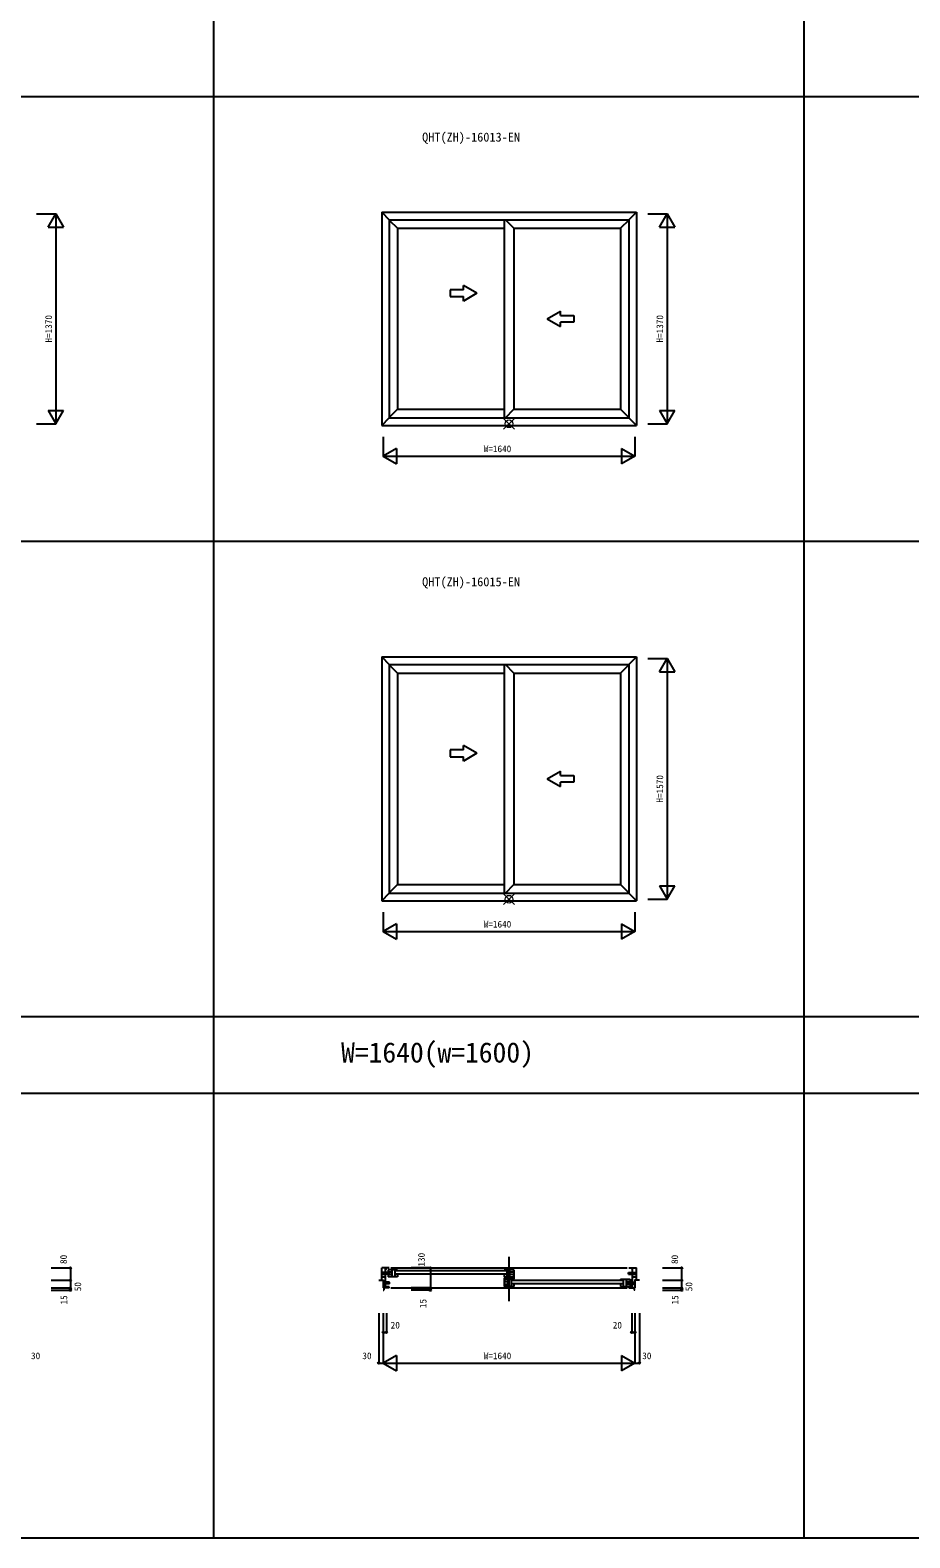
# Model space of a CAD drawing. Units: millimetres, scale not verified. Extents: x -13750 to 13750, y -10000 to 10000.
# Drawn here: x 953 to 6688, y -10000 to -168 of the extents above; entities that cross this region are included whole.
import ezdxf
from ezdxf.enums import TextEntityAlignment as Align

# ---------------------------------------------------------------- set-up
doc = ezdxf.new("R2010")
doc.units = ezdxf.units.MM
doc.header["$LTSCALE"] = 50
for name, color, linetype in [('0-0_0', 7, 'Continuous'), ('0-1_YKK_A1', 4, 'Continuous'), ('0-2_YKK_B1', 4, 'Continuous'), ('0-4_YKK_F1', 7, 'Continuous'), ('0-6_YKK_N1', 2, 'Continuous')]:
    doc.layers.add(name, color=color, linetype=linetype)
doc.layers.add('0-5_YKK_IN', color=1, linetype='Continuous', lineweight=18)
doc.styles.add('ＭＳ ゴシック', font='')
doc.styles.get('ＭＳ ゴシック').set_extended_font_data('MS Gothic')

msp = doc.modelspace()

# ---------------------------------------------------------------- linework, layer by layer
at = {"layer": '0-1_YKK_A1'}
for p, q in [((3245, -1355), (4905, -1355)), ((3245, -1355), (3245, -2745)), ((3245, -1355), (3294, -1404)), ((4905, -1355), (4856, -1404)), ((4905, -1355), (4905, -2745)), ((3294, -1404), (4856, -1404)), ((3294, -1404), (3294, -2696)), ((3294, -1406), (3348, -1460)), ((3348, -1460), (4043, -1460)), ((3348, -1460), (3348, -2640)), ((4043, -1404), (4043, -2696)), ((4107, -1460), (4051, -1404)), ((4107, -1460), (4802, -1460)), ((4107, -1460), (4107, -2640)), ((4856, -1406), (4802, -1460)), ((4802, -1460), (4802, -2640)), ((4856, -1404), (4856, -2696)), ((3690.45, -1861.9), (3690.45, -1905.7)), ((3778.05, -1861.9), (3690.45, -1861.9)), ((3865.65, -1883.8), (3778.05, -1833.22)), ((3778.05, -1861.9), (3778.05, -1833.22)), ((3690.45, -1905.7), (3778.05, -1905.7)), ((3865.65, -1883.8), (3778.05, -1934.38)), ((3778.05, -1934.38), (3778.05, -1905.7)), ((4323.25, -2050), (4410.85, -1999.42)), ((4323.25, -2050), (4410.85, -2100.58)), ((4410.85, -2028.1), (4410.85, -1999.42)), ((4410.85, -2028.1), (4498.45, -2028.1)), ((4498.45, -2028.1), (4498.45, -2071.9)), ((4498.45, -2071.9), (4410.85, -2071.9)), ((4410.85, -2100.58), (4410.85, -2071.9)), ((3294, -2694), (3348, -2640)), ((3348, -2640), (4043, -2640)), ((4051, -2696), (4107, -2640)), ((4107, -2640), (4802, -2640)), ((4856, -2694), (4802, -2640)), ((3245, -2745), (3294, -2696)), ((3245, -2745), (4905, -2745)), ((3294, -2696), (4856, -2696)), ((4905, -2745), (4856, -2696)), ((3245, -4255), (4905, -4255)), ((3245, -4255), (3245, -5845)), ((3245, -4255), (3294, -4304)), ((3294, -4304), (4856, -4304)), ((3294, -4304), (3294, -5796)), ((3294, -4306), (3348, -4360)), ((4043, -4304), (4043, -5796)), ((4107, -4360), (4051, -4304)), ((4856, -4306), (4802, -4360)), ((4905, -4255), (4856, -4304)), ((4856, -4304), (4856, -5796)), ((4905, -4255), (4905, -5845)), ((3348, -4360), (4043, -4360)), ((3348, -4360), (3348, -5740)), ((4107, -4360), (4802, -4360)), ((4107, -4360), (4107, -5740)), ((4802, -4360), (4802, -5740)), ((3690.45, -4861.9), (3690.45, -4905.7)), ((3778.05, -4861.9), (3690.45, -4861.9)), ((3690.45, -4905.7), (3778.05, -4905.7)), ((3865.65, -4883.8), (3778.05, -4833.22)), ((3778.05, -4861.9), (3778.05, -4833.22)), ((3865.65, -4883.8), (3778.05, -4934.38)), ((3778.05, -4934.38), (3778.05, -4905.7)), ((4323.25, -5050), (4410.85, -4999.42)), ((4410.85, -5028.1), (4410.85, -4999.42)), ((4323.25, -5050), (4410.85, -5100.58)), ((4410.85, -5028.1), (4498.45, -5028.1)), ((4498.45, -5071.9), (4410.85, -5071.9)), ((4410.85, -5100.58), (4410.85, -5071.9)), ((4498.45, -5028.1), (4498.45, -5071.9)), ((3245, -5845), (3294, -5796)), ((3294, -5794), (3348, -5740)), ((3294, -5796), (4856, -5796)), ((3348, -5740), (4043, -5740)), ((4051, -5796), (4107, -5740)), ((4107, -5740), (4802, -5740)), ((4856, -5794), (4802, -5740)), ((4905, -5845), (4856, -5796)), ((3245, -5845), (4905, -5845))]:
    msp.add_line(p, q, dxfattribs=at)
at = {"layer": '0-2_YKK_B1'}
for p, q in [((3294, -8240), (3245, -8240)), ((3245, -8320), (3245, -8240)), ((3269, -8370), (3269, -8240)), ((3271.5, -8247.3), (3269, -8247.3)), ((3271.5, -8247.3), (3278.8, -8240)), ((3286, -8251.7), (3286, -8266.7)), ((3348, -8251.7), (3286, -8251.7)), ((3304, -8240), (4846, -8240)), ((3311, -8251.7), (3311, -8298.7)), ((3330, -8251.7), (3330, -8298.7)), ((3348, -8251.7), (3348, -8259.2)), ((4043, -8259.2), (4043, -8251.7)), ((4105, -8251.7), (4043, -8251.7)), ((4061, -8251.7), (4061, -8298.7)), ((4075, -8456.2), (4075, -8167.7)), ((4080, -8298.7), (4080, -8251.7)), ((4105, -8251.7), (4105, -8266.7)), ((4105, -8252.2), (4107, -8252.2)), ((4107, -8252.2), (4107, -8310.2)), ((4856, -8240), (4905, -8240)), ((4878.5, -8247.3), (4871.2, -8240)), ((4878.5, -8247.3), (4881, -8247.3)), ((4881, -8370), (4881, -8240)), ((4905, -8320), (4905, -8240)), ((3269, -8269.7), (3245, -8269.7)), ((3245, -8280.7), (3269, -8280.7)), ((3245, -8298), (3269, -8298)), ((3269, -8331.7), (3255, -8331.7)), ((3255, -8342.7), (3269, -8342.7)), ((3296, -8269.7), (3269, -8269.7)), ((3296, -8280.7), (3269, -8280.7)), ((3296, -8331.7), (3269, -8331.7)), ((3296, -8342.7), (3269, -8342.7)), ((3311, -8266.7), (3286, -8266.7)), ((3311, -8283.7), (3286, -8283.7)), ((3286, -8283.7), (3286, -8298.7)), ((3330, -8298.7), (3286, -8298.7)), ((3296, -8280.7), (3296, -8269.7)), ((3296, -8342.7), (3296, -8331.7)), ((3348, -8298.2), (3330, -8298.2)), ((4057, -8259.2), (3334, -8259.2)), ((4057, -8281.2), (3334, -8281.2)), ((3348, -8279.4), (3348, -8298.2)), ((4043, -8279.4), (4043, -8298.2)), ((4043, -8298.2), (4061, -8298.2)), ((4059.6, -8303.7), (4043, -8303.7)), ((4043, -8303.7), (4043, -8360.2)), ((4045, -8313.7), (4107, -8313.7)), ((4045, -8313.7), (4045, -8328.7)), ((4045, -8328.7), (4070, -8328.7)), ((4045, -8345.7), (4045, -8360.7)), ((4045, -8345.7), (4070, -8345.7)), ((4059.6, -8303.7), (4059.6, -8311.2)), ((4069.6, -8311.2), (4059.6, -8311.2)), ((4061, -8298.7), (4105, -8298.7)), ((4081.6, -8305.2), (4069.6, -8305.2)), ((4069.6, -8305.2), (4069.6, -8311.2)), ((4070, -8360.7), (4070, -8313.7)), ((4075.6, -8310.2), (4107, -8310.2)), ((4105, -8266.7), (4080, -8266.7)), ((4105, -8283.7), (4080, -8283.7)), ((4089, -8313.7), (4089, -8360.7)), ((4816, -8321.2), (4093, -8321.2)), ((4816, -8343.2), (4093, -8343.2)), ((4105, -8283.7), (4105, -8298.7)), ((4107, -8321.2), (4107, -8313.7)), ((4107, -8341.4), (4107, -8360.2)), ((4802, -8313.7), (4802, -8321.2)), ((4802, -8313.7), (4864, -8313.7)), ((4802, -8341.4), (4802, -8360.2)), ((4820, -8313.7), (4820, -8360.7)), ((4839, -8313.7), (4839, -8360.7)), ((4839, -8328.7), (4864, -8328.7)), ((4839, -8345.7), (4864, -8345.7)), ((4854, -8269.7), (4881, -8269.7)), ((4854, -8280.7), (4854, -8269.7)), ((4854, -8280.7), (4881, -8280.7)), ((4854, -8331.7), (4881, -8331.7)), ((4854, -8342.7), (4854, -8331.7)), ((4854, -8342.7), (4881, -8342.7)), ((4864, -8313.7), (4864, -8328.7)), ((4864, -8345.7), (4864, -8360.7)), ((4881, -8269.7), (4905, -8269.7)), ((4881, -8280.7), (4905, -8280.7)), ((4881, -8298), (4905, -8298)), ((4881, -8331.7), (4895, -8331.7)), ((4881, -8342.7), (4895, -8342.7)), ((3294, -8370), (3255, -8370)), ((3255, -8385), (3259, -8385)), ((3259, -8370), (3259, -8385)), ((3294, -8363.7), (3269, -8363.7)), ((3294, -8370), (3294, -8363.7)), ((3304, -8370), (4846, -8370)), ((4045, -8360.2), (4043, -8360.2)), ((4089, -8360.7), (4045, -8360.7)), ((4107, -8360.2), (4089, -8360.2)), ((4802, -8360.2), (4820, -8360.2)), ((4820, -8360.7), (4864, -8360.7)), ((4856, -8363.7), (4881, -8363.7)), ((4856, -8370), (4856, -8363.7)), ((4856, -8370), (4895, -8370)), ((4891, -8370), (4891, -8385)), ((4895, -8385), (4891, -8385))]:
    msp.add_line(p, q, dxfattribs=at)
for points in [[(3225, -8320), (3255, -8320), (3255, -8370)], [(4925, -8320), (4895, -8320), (4895, -8370)]]:
    msp.add_lwpolyline(points, dxfattribs=at)
at = {"layer": '0-4_YKK_F1'}
for p, q in [((2150, -10000), (2150, 9500)), ((6000, -10000), (6000, 9500)), ((-13750, -600), (13250, -600)), ((-13750, -3500), (13250, -3500)), ((-13750, -6600), (13250, -6600)), ((-13750, -7100), (13250, -7100)), ((-13750, -10000), (13750, -10000))]:
    msp.add_line(p, q, dxfattribs=at)
at = {"layer": '0-5_YKK_IN'}
for p, q in [((4039.64, -2699.64), (4110.36, -2770.36)), ((4039.64, -2770.36), (4110.36, -2699.64)), ((4039.64, -5799.64), (4110.36, -5870.36)), ((4039.64, -5870.36), (4110.36, -5799.64))]:
    msp.add_line(p, q, dxfattribs=at)
for centre in [(4075, -2735), (4075, -5835)]:
    msp.add_circle(centre, 25, dxfattribs=at)
at = {"layer": '0-6_YKK_N1'}
for p, q in [((995, -1365), (1120, -1365)), ((1120, -1365), (1120, -2735)), ((4980, -1365), (5105, -1365)), ((5105, -1365), (5105, -2735)), ((1070, -1451.6), (1170, -1451.6)), ((5055, -1451.6), (5155, -1451.6)), ((1070, -2648.4), (1170, -2648.4)), ((5055, -2648.4), (5155, -2648.4)), ((995, -2735), (1120, -2735)), ((4980, -2735), (5105, -2735)), ((3341.6, -2895), (3255, -2945)), ((3255, -2945), (4895, -2945)), ((3341.6, -2895), (3341.6, -2995)), ((4808.4, -2895), (4808.4, -2995)), ((4808.4, -2895), (4895, -2945)), ((4980, -4265), (5105, -4265)), ((5105, -4265), (5105, -5835)), ((5055, -4351.6), (5155, -4351.6)), ((5055, -5748.4), (5155, -5748.4)), ((4980, -5835), (5105, -5835)), ((3341.6, -5995), (3255, -6045)), ((3341.6, -5995), (3341.6, -6095)), ((4808.4, -5995), (4808.4, -6095)), ((4808.4, -5995), (4895, -6045)), ((3255, -6045), (4895, -6045)), ((1090, -8240), (1215, -8240)), ((1215, -8240), (1215, -8385)), ((3562, -8240), (3437, -8240)), ((3562, -8240), (3562, -8370)), ((5075, -8240), (5200, -8240)), ((5200, -8240), (5200, -8385)), ((1090, -8320), (1215, -8320)), ((5075, -8320), (5200, -8320)), ((1090, -8370), (1215, -8370)), ((1090, -8385), (1215, -8385)), ((3562, -8370), (3437, -8370)), ((3562, -8385), (3437, -8385)), ((3562, -8385), (3562, -8370)), ((5075, -8370), (5200, -8370)), ((5075, -8385), (5200, -8385)), ((3225, -8535), (3225, -8860)), ((3255, -8535), (3255, -8860)), ((3275, -8535), (3275, -8660)), ((4875, -8535), (4875, -8660)), ((4895, -8535), (4895, -8860)), ((4925, -8535), (4925, -8860)), ((3255, -8660), (3275, -8660)), ((4875, -8660), (4895, -8660)), ((3341.6, -8810), (3255, -8860)), ((3341.6, -8810), (3341.6, -8910)), ((4808.4, -8810), (4808.4, -8910)), ((4808.4, -8810), (4895, -8860)), ((3225, -8860), (3255, -8860)), ((3255, -8860), (4895, -8860)), ((3255, -8860), (3341.6, -8910)), ((4895, -8860), (4808.4, -8910)), ((4895, -8860), (4925, -8860))]:
    msp.add_line(p, q, dxfattribs=at)
for points in [[(1070, -1451.6), (1120, -1365), (1170, -1451.6)], [(5055, -1451.6), (5105, -1365), (5155, -1451.6)], [(1070, -2648.4), (1120, -2735), (1170, -2648.4)], [(5055, -2648.4), (5105, -2735), (5155, -2648.4)], [(3255, -2820), (3255, -2945), (3341.6, -2995)], [(4895, -2820), (4895, -2945), (4808.4, -2995)], [(5055, -4351.6), (5105, -4265), (5155, -4351.6)], [(5055, -5748.4), (5105, -5835), (5155, -5748.4)], [(3255, -5920), (3255, -6045), (3341.6, -6095)], [(4895, -5920), (4895, -6045), (4808.4, -6095)]]:
    msp.add_lwpolyline(points, dxfattribs=at)
for centre in [(1215, -8240), (3562, -8240), (5200, -8240), (1215, -8320), (5200, -8320), (1215, -8370), (1215, -8385), (3562, -8370), (3562, -8385), (5200, -8370), (5200, -8385), (3255, -8660), (3275, -8660), (4875, -8660), (4895, -8660), (3225, -8860), (4925, -8860)]:
    msp.add_circle(centre, 5, dxfattribs=at)

# ---------------------------------------------------------------- texts
at = {"layer": '0-0_0', "style": 'ＭＳ ゴシック'}
for s, p in [('QHT(ZH)-16013-EN', (3508.33, -912)), ('QHT(ZH)-16015-EN', (3508.33, -3812))]:
    msp.add_text(s, height=58.65, dxfattribs=at).set_placement(p, align=Align.BOTTOM_LEFT)
at = {"layer": '0-0_0', "color": 3, "style": 'ＭＳ ゴシック'}
msp.add_text('W=1640(w=1600)', height=132, dxfattribs=at).set_placement((2980, -6940), align=Align.BOTTOM_LEFT)
at = {"layer": '0-6_YKK_N1', "style": 'ＭＳ ゴシック'}
for s, p in [('H=1370', (1108, -2205)), ('H=1370', (5093, -2205)), ('H=1570', (5093, -5205)), ('80', (1205.44, -8214.23)), ('130', (3538.91, -8231.03)), ('80', (5190.44, -8214.23)), ('50', (1298.21, -8391.91)), ('50', (5283.21, -8391.91)), ('15', (1207.56, -8477.97)), ('15', (3550, -8501.95)), ('15', (5192.56, -8477.97))]:
    msp.add_text(s, height=43.99, rotation=90, dxfattribs=at).set_placement(p, align=Align.BOTTOM_LEFT)
for s, p in [('W=1640', (3910, -2933)), ('W=1640', (3910, -6033)), ('20', (3303.31, -8648)), ('20', (4751.36, -8648)), ('30', (958.38, -8848)), ('30', (3118.7, -8848)), ('W=1640', (3910, -8848)), ('30', (4943.38, -8848))]:
    msp.add_text(s, height=43.99, dxfattribs=at).set_placement(p, align=Align.BOTTOM_LEFT)

doc.saveas('drawing.dxf')
